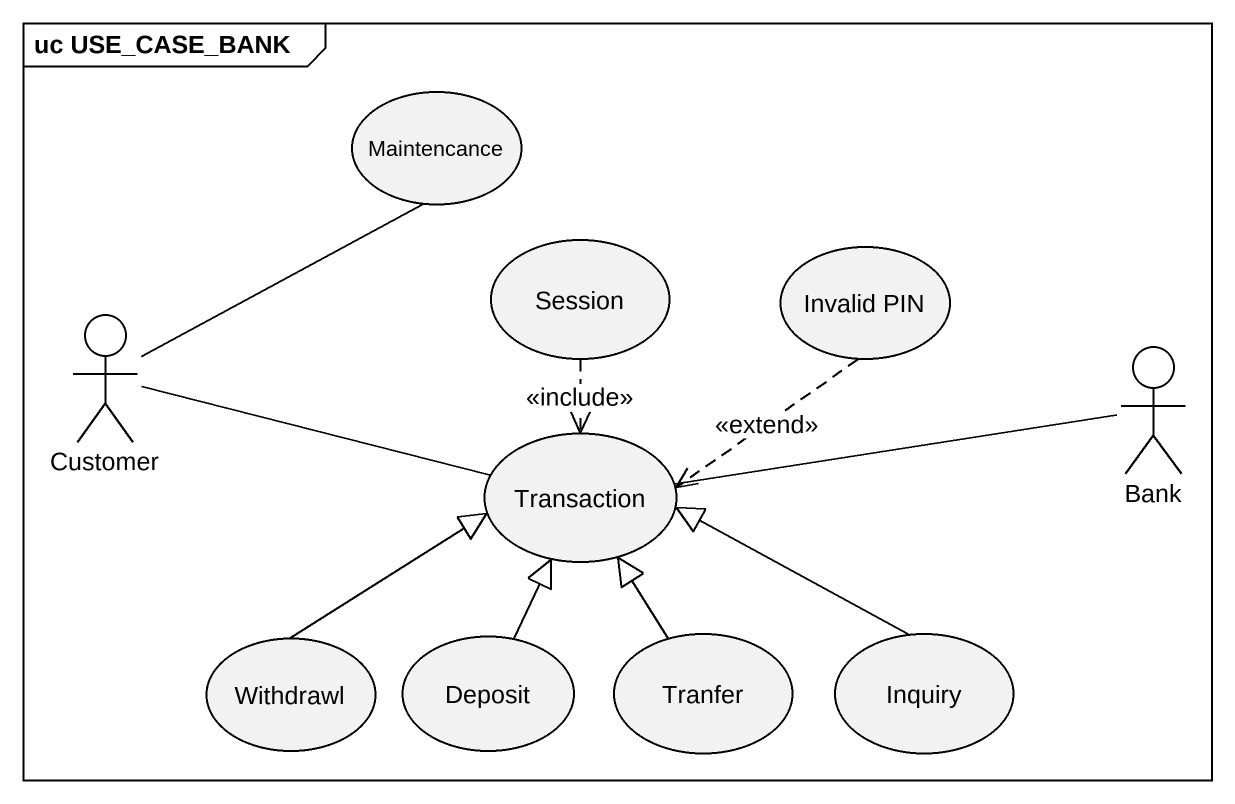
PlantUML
@startuml
mainframe uc USE_CASE_BANK
usecase Maintencance
actor Customer
usecase Session
usecase "Invalid PIN" as Invalid_PIN
actor Bank
usecase Transaction
usecase Withdrawl
usecase Deposit
usecase Tranfer
usecase Inquiry
Customer -up- Maintencance
Customer -right- Transaction
Session ..> Transaction : <<include>>
Invalid_PIN ..> Transaction : <<extend>>
Transaction -right- Bank
Withdrawl -up-|> Transaction
Deposit -up-|> Transaction
Tranfer -up-|> Transaction
Inquiry -left-|> Transaction
@enduml
